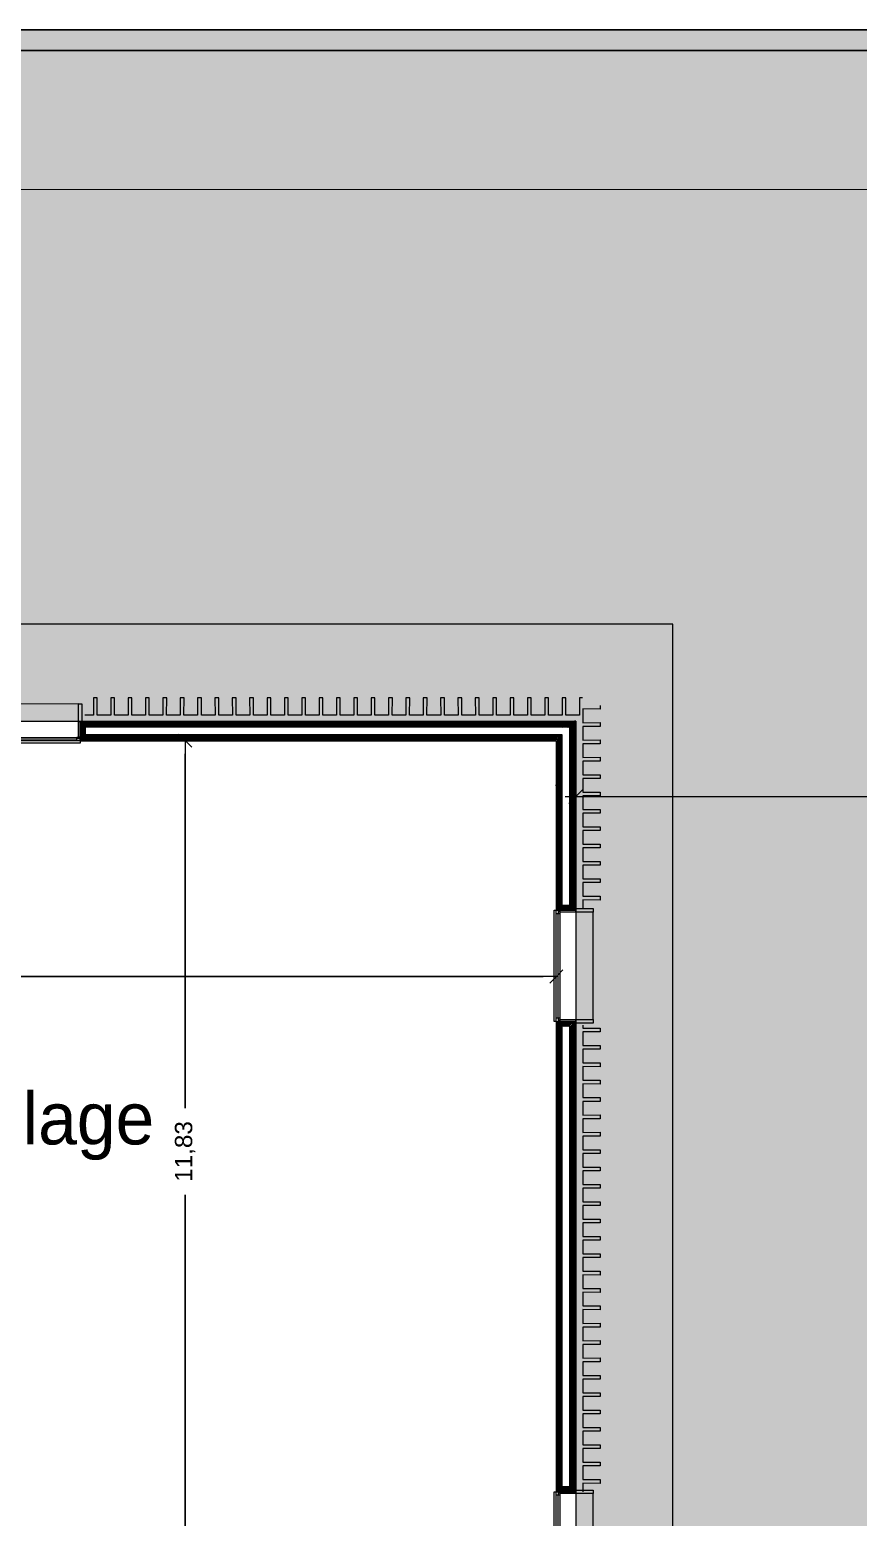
# Model space of a CAD drawing. Header units: millimetres. Extents: x 141848 to 1648660, y -821378 to -151356.
# Drawn here: x 236362 to 248295, y -184858 to -163438 of the extents above; entities that cross this region are included whole.
import ezdxf

# ---------------------------------------------------------------- set-up
doc = ezdxf.new("R2010")
doc.units = ezdxf.units.MM
doc.header["$MEASUREMENT"] = 0
doc.linetypes.add('Traits', pattern=[282.222223, 141.111112, -141.111112])
doc.linetypes.add('Wipeout_Contour', pattern=[1000, 0, -1000])
for name, color, linetype in [('Cotations - 1_100', 7, 'Continuous'), ('Divers - Dessin général', 7, 'Continuous'), ('Fenêtres ARCHICAD', 7, 'Continuous'), ('Hachure', 7, 'Continuous'), ('Nouveau_0', 7, 'Continuous'), ('Sols_ Dalles', 7, 'Continuous'), ('TopoAlt', 7, 'Continuous')]:
    doc.layers.add(name, color=color, linetype=linetype)
doc.styles.add('STYLE_GENERE_1', font='')
doc.styles.add('STYLE_GENERE_2', font='')
doc.styles.get('STYLE_GENERE_1').set_extended_font_data('Agency FB')
doc.styles.get('STYLE_GENERE_2').set_extended_font_data('Arial')
doc.dimstyles.new('STYLE_GENERE__1', dxfattribs={"dimtxt": 250, "dimasz": 190, "dimexe": 1.25, "dimexo": 0.625, "dimgap": 0, "dimtad": 1, "dimlfac": 0.001, "dimtxsty": 'STYLE_GENERE_2', "dimblk": 'ARROWHEAD_6', "dimblk1": 'ARROWHEAD_6', "dimblk2": 'ARROWHEAD_6', "dimcen": 2.5, "dimse1": 1, "dimse2": 1, "dimclrd": 7, "dimclre": 7, "dimclrt": 7, "dimazin": 3, "dimtfac": 1, "dimtmove": 0, "dimatfit": 3})
doc.dimstyles.new('STYLE_GENERE__4', dxfattribs={"dimtxt": 250, "dimasz": 190, "dimexe": 1.25, "dimexo": 0.625, "dimgap": 0, "dimtad": 1, "dimlfac": 0.001, "dimtxsty": 'STYLE_GENERE_2', "dimblk": 'ARROWHEAD_6', "dimblk1": 'ARROWHEAD_6', "dimblk2": 'ARROWHEAD_6', "dimcen": 2.5, "dimse1": 1, "dimse2": 1, "dimclrd": 7, "dimclre": 7, "dimclrt": 7, "dimazin": 3, "dimtfac": 1, "dimtmove": 0, "dimatfit": 3})
pattern_1 = [(45, (0, 175), (-55.68466, 55.68466), [0, -52.5, 0, -78.75]), (110, (175, 175), (74.000794, 26.934086), [0, -38.5, 0, -66.5])]
pattern_2 = [(45, (0, 0), (-7.0710678, 7.0710678), [])]

# ---------------------------------------------------------------- blocks, each defined once
blk = doc.blocks.new('Dalle_15_1', base_point=(153176, -163719))
at = {"linetype": 'Continuous', "lineweight": 0, "true_color": 0x90b349}
blk.add_hatch(color=55, dxfattribs=at).paths.add_polyline_path([(153176, -163719), (153156, -271725), (155117, -271706), (155135, -165720), (251905, -165737), (251887, -265587), (253887, -265588), (253906, -163738)])
at = {"color": 7, "linetype": 'Continuous', "lineweight": 5, "flags": 128}
blk.add_lwpolyline([(153176, -163719), (153156, -271725), (155117, -271706), (155135, -165720), (251905, -165737), (251887, -265587), (253887, -265588), (253906, -163738)], close=True, dxfattribs=at)
blk = doc.blocks.new('Fenêtre 25')
at = {"layer": 'Fenêtres ARCHICAD', "color": 7, "linetype": 'Continuous', "lineweight": 5}
for p, q in [((-800, 0), (-800, 33)), ((-800, 33), (800, 33)), ((800, 33), (800, 0)), ((-800, -30), (800, -30)), ((-800, -280), (-800, -50)), ((-800, -50), (-775, -50)), ((-800, -195), (-800, -265)), ((-800, -195), (-800, -265)), ((-800, -195), (-800, -265)), ((-800, -195), (-800, -265)), ((-775, -50), (-775, -280)), ((775, -280), (775, -50)), ((775, -50), (800, -50)), ((800, -50), (800, -280)), ((800, -195), (800, -265)), ((800, -195), (800, -265)), ((800, -195), (800, -265)), ((800, -195), (800, -265)), ((-825, -530), (-825, -280)), ((-825, -280), (-775, -280)), ((-825, -280), (-800, -280)), ((-825, -280), (-800, -280)), ((-800, -265), (-800, -280)), ((-800, -265), (-800, -280)), ((-775, -280), (-800, -280)), ((-775, -280), (-775, -530)), ((800, -280), (775, -280)), ((775, -280), (825, -280)), ((775, -530), (775, -280)), ((800, -265), (800, -280)), ((800, -265), (800, -280)), ((800, -280), (825, -280)), ((800, -280), (825, -280)), ((825, -280), (825, -530)), ((-775, -530), (-825, -530)), ((-775, -530), (775, -530)), ((825, -530), (775, -530))]:
    blk.add_line(p, q, dxfattribs=at)
at = {"layer": 'Fenêtres ARCHICAD', "color": 7, "linetype": 'Traits', "lineweight": 5}
blk.add_line((-800, 0), (800, 0), dxfattribs=at)
at = {"color": 254, "linetype": 'Wipeout_Contour', "lineweight": 0, "ltscale": 3003.33026}
blk.add_wipeout([(-750, 0), (-750, -50), (750, -50), (750, 0)], dxfattribs=at).dxf.layer = 'Fenêtres ARCHICAD'
at = {"layer": 'Fenêtres ARCHICAD', "color": 7, "linetype": 'Continuous', "lineweight": 5}
for p, q in [((-800, 0), (-750, 0)), ((-800, 0), (-800, -15)), ((-800, 0), (-800, -15)), ((-750, 0), (-750, -50)), ((-750, 0), (750, 0)), ((750, -50), (750, 0)), ((750, 0), (800, 0)), ((800, 0), (800, -15)), ((800, 0), (800, -15)), ((-800, -15), (-800, -50)), ((-800, -15), (-800, -50)), ((-750, -50), (-800, -50)), ((-800, -50), (-800, -85)), ((-800, -50), (-800, -85)), ((-800, -85), (-800, -195)), ((-800, -85), (-800, -195)), ((-800, -85), (-800, -195)), ((-800, -85), (-800, -195)), ((-750, -25), (750, -25)), ((750, -50), (-750, -50)), ((800, -50), (750, -50)), ((800, -15), (800, -50)), ((800, -15), (800, -50)), ((800, -50), (800, -85)), ((800, -50), (800, -85)), ((800, -85), (800, -195)), ((800, -85), (800, -195)), ((800, -85), (800, -195)), ((800, -85), (800, -195))]:
    blk.add_line(p, q, dxfattribs=at)
blk = doc.blocks.new('Mur_2_1', base_point=(244226, -173396))
at = {"color": 254, "linetype": 'Wipeout_Contour', "lineweight": 0, "ltscale": 898545.14095}
blk.add_wipeout([(244211, -173411), (244226, -173396), (244211, -173396)], dxfattribs=at)
at = {"color": 254, "linetype": 'Wipeout_Contour', "lineweight": 0, "ltscale": 1216217.980959077}
blk.add_wipeout([(244211, -177718), (244211, -184493), (244226, -184493), (244226, -177718)], dxfattribs=at)
at = {"linetype": 'Continuous', "lineweight": 5, "true_color": 0x5f5f5f}
h = blk.add_hatch(dxfattribs=at)
h.set_pattern_fill('Enduit_0001', color=251, style=0, pattern_type=2)
h.set_pattern_definition(pattern_1)
h.paths.add_polyline_path([(244211, -173411), (244226, -173396), (244211, -173396)])
h = blk.add_hatch(dxfattribs=at)
h.set_pattern_fill('Enduit_0001', color=251, style=0, pattern_type=2)
h.set_pattern_definition(pattern_1)
h.paths.add_polyline_path([(244211, -177718), (244211, -184493), (244226, -184493), (244226, -177718)])
at = {"color": 254, "linetype": 'Wipeout_Contour', "lineweight": 0, "ltscale": 898476.679009}
blk.add_wipeout([(244141, -173481), (244211, -173411), (244141, -173411)], dxfattribs=at)
at = {"color": 254, "linetype": 'Wipeout_Contour', "lineweight": 0, "ltscale": 1216080.44062921}
blk.add_wipeout([(244141, -177788), (244141, -184423), (244211, -184493), (244211, -177718)], dxfattribs=at)
at = {"linetype": 'Continuous', "lineweight": 5, "true_color": 0x5f5f5f}
h = blk.add_hatch(dxfattribs=at)
h.set_pattern_fill('Briques_terre_cuite__int_97', color=251, style=0, pattern_type=2)
h.set_pattern_definition(pattern_2)
h.paths.add_polyline_path([(244141, -173481), (244211, -173411), (244141, -173411)])
h = blk.add_hatch(dxfattribs=at)
h.set_pattern_fill('Briques_terre_cuite__int_97', color=251, style=0, pattern_type=2)
h.set_pattern_definition(pattern_2)
h.paths.add_polyline_path([(244141, -177788), (244141, -184423), (244211, -184493), (244211, -177718)])
at = {"color": 254, "linetype": 'Wipeout_Contour', "lineweight": 0, "ltscale": 898385.124704}
blk.add_wipeout([(244031, -173591), (244141, -173481), (244031, -173481)], dxfattribs=at)
at = {"color": 254, "linetype": 'Wipeout_Contour', "lineweight": 0, "ltscale": 1215790.318684809}
blk.add_wipeout([(244141, -177788), (244031, -177788), (244031, -184423), (244141, -184423)], dxfattribs=at)
at = {"color": 254, "linetype": 'Wipeout_Contour', "lineweight": 0, "ltscale": 1201241.896363816}
blk.add_wipeout([(244211, -176118), (244226, -176118), (244226, -173411), (244211, -173411)], dxfattribs=at)
at = {"color": 254, "linetype": 'Wipeout_Contour', "lineweight": 0, "ltscale": 898357.892746}
blk.add_wipeout([(243946, -173676), (243961, -173661), (243946, -173661)], dxfattribs=at)
at = {"color": 254, "linetype": 'Wipeout_Contour', "lineweight": 0, "ltscale": 1215366.70850868}
blk.add_wipeout([(243961, -177718), (243946, -177718), (243946, -184493), (243961, -184493)], dxfattribs=at)
at = {"linetype": 'Continuous', "lineweight": 5, "true_color": 0x5f5f5f}
h = blk.add_hatch(dxfattribs=at)
h.set_pattern_fill('Enduit_0001', color=251, style=0, pattern_type=2)
h.set_pattern_definition(pattern_1)
h.paths.add_polyline_path([(244211, -176118), (244226, -176118), (244226, -173411), (244211, -173411)])
h = blk.add_hatch(dxfattribs=at)
h.set_pattern_fill('Enduit_0001', color=251, style=0, pattern_type=2)
h.set_pattern_definition(pattern_1)
h.paths.add_polyline_path([(243946, -173676), (243961, -173661), (243946, -173661)])
h = blk.add_hatch(dxfattribs=at)
h.set_pattern_fill('Enduit_0001', color=251, style=0, pattern_type=2)
h.set_pattern_definition(pattern_1)
h.paths.add_polyline_path([(243961, -177718), (243946, -177718), (243946, -184493), (243961, -184493)])
at = {"color": 254, "linetype": 'Wipeout_Contour', "lineweight": 0, "ltscale": 898565.765969}
blk.add_wipeout([(244211, -173411), (244226, -173411), (244226, -173396)], dxfattribs=at)
at = {"color": 254, "linetype": 'Wipeout_Contour', "lineweight": 0, "ltscale": 898349.486126}
blk.add_wipeout([(243961, -173661), (244031, -173591), (243961, -173591)], dxfattribs=at)
at = {"color": 254, "linetype": 'Wipeout_Contour', "lineweight": 0, "ltscale": 1215503.21413695}
blk.add_wipeout([(243961, -184493), (244031, -184493), (244031, -177718), (243961, -177718)], dxfattribs=at)
at = {"linetype": 'Continuous', "lineweight": 5, "true_color": 0x5f5f5f}
h = blk.add_hatch(dxfattribs=at)
h.set_pattern_fill('Enduit_0001', color=251, style=0, pattern_type=2)
h.set_pattern_definition(pattern_1)
h.paths.add_polyline_path([(244211, -173411), (244226, -173411), (244226, -173396)])
h = blk.add_hatch(dxfattribs=at)
h.set_pattern_fill('Briques_terre_cuite__int_97', color=251, style=0, pattern_type=2)
h.set_pattern_definition(pattern_2)
h.paths.add_polyline_path([(243961, -173661), (244031, -173591), (243961, -173591)])
h = blk.add_hatch(dxfattribs=at)
h.set_pattern_fill('Briques_terre_cuite__int_97', color=251, style=0, pattern_type=2)
h.set_pattern_definition(pattern_2)
h.paths.add_polyline_path([(243961, -184493), (244031, -184493), (244031, -177718), (243961, -177718)])
at = {"color": 254, "linetype": 'Wipeout_Contour', "lineweight": 0, "ltscale": 1201143.774950778}
blk.add_wipeout([(244211, -173481), (244141, -173481), (244141, -176048), (244211, -176118)], dxfattribs=at)
at = {"color": 254, "linetype": 'Wipeout_Contour', "lineweight": 0, "ltscale": 1207857.966664628}
blk.add_wipeout([(244141, -177788), (244211, -177718), (244031, -177718), (244031, -177788)], dxfattribs=at)
at = {"color": 254, "linetype": 'Wipeout_Contour', "lineweight": 0, "ltscale": 1223837.713579798}
blk.add_wipeout([(244141, -184423), (244031, -184423), (244031, -184493), (244211, -184493)], dxfattribs=at)
at = {"linetype": 'Continuous', "lineweight": 5, "true_color": 0x5f5f5f}
h = blk.add_hatch(dxfattribs=at)
h.set_pattern_fill('Briques_terre_cuite__int_97', color=251, style=0, pattern_type=2)
h.set_pattern_definition(pattern_2)
h.paths.add_polyline_path([(244211, -173481), (244141, -173481), (244141, -176048), (244211, -176118)])
h = blk.add_hatch(dxfattribs=at)
h.set_pattern_fill('Briques_terre_cuite__int_97', color=251, style=0, pattern_type=2)
h.set_pattern_definition(pattern_2)
h.paths.add_polyline_path([(244141, -177788), (244211, -177718), (244031, -177718), (244031, -177788)])
h = blk.add_hatch(dxfattribs=at)
h.set_pattern_fill('Briques_terre_cuite__int_97', color=251, style=0, pattern_type=2)
h.set_pattern_definition(pattern_2)
h.paths.add_polyline_path([(244141, -184423), (244031, -184423), (244031, -184493), (244211, -184493)])
at = {"color": 7, "linetype": 'Continuous', "lineweight": 5}
for p, q in [((243946, -177718), (243961, -177718)), ((243961, -177718), (243961, -184493)), ((243961, -177718), (243996, -177718)), ((243996, -177718), (244031, -177718)), ((244031, -177718), (244141, -177718)), ((244031, -177718), (244141, -177718)), ((244031, -184423), (244031, -177788)), ((244141, -177788), (244031, -177788)), ((244141, -177718), (244211, -177718)), ((244141, -177718), (244211, -177718)), ((244141, -184423), (244141, -177788)), ((244211, -184493), (244211, -177718)), ((244211, -177718), (244226, -177718)), ((244226, -177743), (244226, -177718)), ((244141, -184423), (244031, -184423)), ((243946, -184493), (243961, -184493)), ((243961, -184493), (243996, -184493)), ((243996, -184493), (244031, -184493)), ((244031, -184493), (244141, -184493)), ((244031, -184493), (244141, -184493)), ((244141, -184493), (244211, -184493)), ((244141, -184493), (244211, -184493)), ((244211, -184493), (244226, -184493)), ((244226, -184493), (244226, -184468))]:
    blk.add_line(p, q, dxfattribs=at)
at = {"color": 7, "linetype": 'Continuous', "lineweight": 5, "flags": 128}
for points in [[(243946, -177718), (243946, -184493)], [(244226, -184493), (244226, -177718)]]:
    blk.add_lwpolyline(points, dxfattribs=at)
at = {"layer": 'Fenêtres ARCHICAD', "color": 7, "linetype": 'Continuous', "lineweight": 5, "zscale": 1000, "rotation": 89.99999999999997}
blk.add_blockref('Fenêtre 25', (243946, -185293), dxfattribs=at)
at = {"color": 254, "linetype": 'Wipeout_Contour', "lineweight": 0, "ltscale": 898574.002346}
blk.add_wipeout([(244141, -173481), (244211, -173481), (244211, -173411)], dxfattribs=at)
at = {"color": 254, "linetype": 'Wipeout_Contour', "lineweight": 0, "ltscale": 1200937.625427767}
blk.add_wipeout([(244141, -173591), (244031, -173591), (244031, -176048), (244141, -176048)], dxfattribs=at)
at = {"linetype": 'Continuous', "lineweight": 5, "true_color": 0x5f5f5f}
h = blk.add_hatch(dxfattribs=at)
h.set_pattern_fill('Briques_terre_cuite__int_97', color=251, style=0, pattern_type=2)
h.set_pattern_definition(pattern_2)
h.paths.add_polyline_path([(244141, -173481), (244211, -173481), (244211, -173411)])
at = {"color": 254, "linetype": 'Wipeout_Contour', "lineweight": 0, "ltscale": 898538.250823}
blk.add_wipeout([(244031, -173591), (244141, -173591), (244141, -173481)], dxfattribs=at)
at = {"color": 7, "linetype": 'Continuous', "lineweight": 5}
for p, q in [((244141, -173481), (244031, -173481)), ((244211, -173411), (244141, -173411)), ((244141, -173591), (244141, -173481)), ((244211, -173481), (244211, -173411))]:
    blk.add_line(p, q, dxfattribs=at)
at = {"color": 7, "linetype": 'Continuous', "lineweight": 5, "flags": 128}
blk.add_lwpolyline([(244226, -173396), (244211, -173396)], dxfattribs=at)
at = {"color": 254, "linetype": 'Wipeout_Contour', "lineweight": 0, "ltscale": 1200687.31575367}
blk.add_wipeout([(243946, -173676), (243946, -176118), (243961, -176118), (243961, -173676)], dxfattribs=at)
at = {"linetype": 'Continuous', "lineweight": 5, "true_color": 0x5f5f5f}
h = blk.add_hatch(dxfattribs=at)
h.set_pattern_fill('Enduit_0001', color=251, style=0, pattern_type=2)
h.set_pattern_definition(pattern_1)
h.paths.add_polyline_path([(243946, -173676), (243946, -176118), (243961, -176118), (243961, -173676)])
at = {"color": 254, "linetype": 'Wipeout_Contour', "lineweight": 0, "ltscale": 898378.575228}
blk.add_wipeout([(243946, -173676), (243961, -173676), (243961, -173661)], dxfattribs=at)
at = {"linetype": 'Continuous', "lineweight": 5, "true_color": 0x5f5f5f}
h = blk.add_hatch(dxfattribs=at)
h.set_pattern_fill('Enduit_0001', color=251, style=0, pattern_type=2)
h.set_pattern_definition(pattern_1)
h.paths.add_polyline_path([(243946, -173676), (243961, -173676), (243961, -173661)])
at = {"color": 254, "linetype": 'Wipeout_Contour', "lineweight": 0, "ltscale": 1200808.079218272}
blk.add_wipeout([(243961, -173661), (243961, -176118), (244031, -176118), (244031, -173661)], dxfattribs=at)
at = {"linetype": 'Continuous', "lineweight": 5, "true_color": 0x5f5f5f}
h = blk.add_hatch(dxfattribs=at)
h.set_pattern_fill('Briques_terre_cuite__int_97', color=251, style=0, pattern_type=2)
h.set_pattern_definition(pattern_2)
h.paths.add_polyline_path([(243961, -173661), (243961, -176118), (244031, -176118), (244031, -173661)])
at = {"color": 254, "linetype": 'Wipeout_Contour', "lineweight": 0, "ltscale": 898446.859335}
blk.add_wipeout([(243961, -173661), (244031, -173661), (244031, -173591)], dxfattribs=at)
at = {"color": 254, "linetype": 'Wipeout_Contour', "lineweight": 0, "ltscale": 1203937.86174796}
blk.add_wipeout([(244141, -176048), (244031, -176048), (244031, -176118), (244211, -176118)], dxfattribs=at)
at = {"linetype": 'Continuous', "lineweight": 5, "true_color": 0x5f5f5f}
h = blk.add_hatch(dxfattribs=at)
h.set_pattern_fill('Briques_terre_cuite__int_97', color=251, style=0, pattern_type=2)
h.set_pattern_definition(pattern_2)
h.paths.add_polyline_path([(243961, -173661), (244031, -173661), (244031, -173591)])
h = blk.add_hatch(dxfattribs=at)
h.set_pattern_fill('Briques_terre_cuite__int_97', color=251, style=0, pattern_type=2)
h.set_pattern_definition(pattern_2)
h.paths.add_polyline_path([(244141, -176048), (244031, -176048), (244031, -176118), (244211, -176118)])
at = {"color": 7, "linetype": 'Continuous', "lineweight": 5}
for p, q in [((244211, -176118), (244211, -173481)), ((243961, -173661), (243946, -173661)), ((244031, -173591), (243961, -173591)), ((243961, -173661), (243961, -176118)), ((244031, -173661), (244031, -173591)), ((244031, -176048), (244031, -173661)), ((244141, -176048), (244141, -173591)), ((244141, -176048), (244031, -176048)), ((243946, -176118), (243961, -176118)), ((243961, -176118), (243996, -176118)), ((243996, -176118), (244031, -176118)), ((244031, -176118), (244141, -176118)), ((244031, -176118), (244141, -176118)), ((244141, -176118), (244211, -176118)), ((244141, -176118), (244211, -176118)), ((244211, -176118), (244226, -176118)), ((244226, -176118), (244226, -176093))]:
    blk.add_line(p, q, dxfattribs=at)
at = {"color": 7, "linetype": 'Continuous', "lineweight": 5, "flags": 128}
for points in [[(244226, -176118), (244226, -173396)], [(243946, -173676), (243946, -176118)]]:
    blk.add_lwpolyline(points, dxfattribs=at)
at = {"layer": 'Fenêtres ARCHICAD', "color": 7, "linetype": 'Continuous', "lineweight": 5, "zscale": 1000, "rotation": 89.99999999999997}
blk.add_blockref('Fenêtre 25', (243946, -176918), dxfattribs=at)
blk = doc.blocks.new('Mur_15_1', base_point=(219226, -173400))
at = {"color": 254, "linetype": 'Wipeout_Contour', "lineweight": 0, "ltscale": 1486011.648544633}
blk.add_wipeout([(244211, -173396), (237089, -173397), (237089, -173412), (244211, -173411), (244211, -173411)], dxfattribs=at)
at = {"linetype": 'Continuous', "lineweight": 5, "true_color": 0x5f5f5f}
h = blk.add_hatch(dxfattribs=at)
h.set_pattern_fill('Enduit_0001', color=251, style=0, pattern_type=2)
h.set_pattern_definition(pattern_1)
h.paths.add_polyline_path([(244211, -173396), (237089, -173397), (237089, -173412), (244211, -173411), (244211, -173411)])
at = {"color": 254, "linetype": 'Wipeout_Contour', "lineweight": 0, "ltscale": 1486036.9236685}
blk.add_wipeout([(237089, -173412), (237159, -173482), (244141, -173481), (244141, -173481), (244141, -173411)], dxfattribs=at)
at = {"linetype": 'Continuous', "lineweight": 5, "true_color": 0x5f5f5f}
h = blk.add_hatch(dxfattribs=at)
h.set_pattern_fill('Briques_terre_cuite__int_97', color=251, style=0, pattern_type=2)
h.set_pattern_definition(pattern_2)
h.paths.add_polyline_path([(237089, -173412), (237159, -173482), (244141, -173481), (244141, -173481), (244141, -173411)])
at = {"color": 7, "linetype": 'Continuous', "lineweight": 5}
blk.add_line((244211, -173411), (244141, -173411), dxfattribs=at)
at = {"color": 254, "linetype": 'Wipeout_Contour', "lineweight": 0, "ltscale": 1486098.806743747}
blk.add_wipeout([(244031, -173481), (237159, -173482), (237159, -173592), (244031, -173591), (244031, -173591)], dxfattribs=at)
at = {"color": 7, "linetype": 'Continuous', "lineweight": 5}
blk.add_line((244141, -173481), (244031, -173481), dxfattribs=at)
at = {"color": 254, "linetype": 'Wipeout_Contour', "lineweight": 0, "ltscale": 1186683.390467976}
blk.add_wipeout([(237089, -173662), (237089, -173677), (243946, -173676), (243946, -173661)], dxfattribs=at)
at = {"linetype": 'Continuous', "lineweight": 5, "true_color": 0x5f5f5f}
h = blk.add_hatch(dxfattribs=at)
h.set_pattern_fill('Enduit_0001', color=251, style=0, pattern_type=2)
h.set_pattern_definition(pattern_1)
h.paths.add_polyline_path([(237089, -173662), (237089, -173677), (243946, -173676), (243946, -173661)])
at = {"color": 254, "linetype": 'Wipeout_Contour', "lineweight": 0, "ltscale": 1186608.307459882}
blk.add_wipeout([(243961, -173591), (237089, -173592), (237089, -173662), (243961, -173661)], dxfattribs=at)
at = {"linetype": 'Continuous', "lineweight": 5, "true_color": 0x5f5f5f}
h = blk.add_hatch(dxfattribs=at)
h.set_pattern_fill('Briques_terre_cuite__int_97', color=251, style=0, pattern_type=2)
h.set_pattern_definition(pattern_2)
h.paths.add_polyline_path([(243961, -173591), (237089, -173592), (237089, -173662), (243961, -173661)])
at = {"color": 7, "linetype": 'Continuous', "lineweight": 5}
for p, q in [((243961, -173661), (243946, -173661)), ((244031, -173591), (243961, -173591))]:
    blk.add_line(p, q, dxfattribs=at)
at = {"color": 254, "linetype": 'Wipeout_Contour', "lineweight": 0, "ltscale": 1175325.555259003}
blk.add_wipeout([(237159, -173482), (237089, -173412), (237089, -173592), (237159, -173592)], dxfattribs=at)
at = {"linetype": 'Continuous', "lineweight": 5, "true_color": 0x5f5f5f}
h = blk.add_hatch(dxfattribs=at)
h.set_pattern_fill('Briques_terre_cuite__int_97', color=251, style=0, pattern_type=2)
h.set_pattern_definition(pattern_2)
h.paths.add_polyline_path([(237159, -173482), (237089, -173412), (237089, -173592), (237159, -173592)])
at = {"color": 7, "linetype": 'Continuous', "lineweight": 5}
for p, q in [((237114, -173397), (237089, -173397)), ((237089, -173412), (237089, -173397)), ((244141, -173411), (237089, -173412)), ((237089, -173482), (237089, -173412)), ((237089, -173482), (237089, -173412)), ((237089, -173592), (237089, -173482)), ((237089, -173592), (237089, -173482)), ((244031, -173481), (237159, -173482)), ((237159, -173482), (237159, -173592)), ((237089, -173627), (237089, -173592)), ((237089, -173662), (237089, -173627)), ((237089, -173662), (243946, -173661)), ((237089, -173677), (237089, -173662)), ((243961, -173591), (237159, -173592))]:
    blk.add_line(p, q, dxfattribs=at)
at = {"color": 7, "linetype": 'Continuous', "lineweight": 5, "flags": 128}
for points in [[(244211, -173396), (237089, -173397)], [(237089, -173677), (243946, -173676)]]:
    blk.add_lwpolyline(points, dxfattribs=at)
at = {"layer": 'Fenêtres ARCHICAD', "color": 7, "linetype": 'Continuous', "lineweight": 5, "zscale": 1000, "rotation": 180.0105654490005}
blk.add_blockref('Fenêtre 25', (236289, -173677), dxfattribs=at)
blk = doc.blocks.new('Mur_53_1', base_point=(152836, -163438))
at = {"layer": 'TopoAlt', "color": 211, "linetype": 'Continuous', "lineweight": 5, "true_color": 0xfe55ff, "flags": 128}
for points in [[(254206, -163438), (153136, -163438)], [(153136, -163738), (253906, -163738)]]:
    blk.add_lwpolyline(points, dxfattribs=at)
blk = doc.blocks.new('Tôle profilée 25_5')
at = {"color": 7, "linetype": 'Continuous', "lineweight": 5}
for p, q in [((-250, 7165.6), (-250, 7150)), ((-250, 7150), (-250, 7122.5)), ((-250, 7122.5), (0, 7123.5)), ((0, 7123.5), (0, 6926.5)), ((-250, 6927.5), (-250, 6900)), ((0, 6926.5), (-250, 6927.5)), ((-250, 6900), (-250, 6872.5)), ((-250, 6872.5), (0, 6873.5)), ((0, 6873.5), (0, 6676.5)), ((-250, 6677.5), (-250, 6650)), ((0, 6676.5), (-250, 6677.5)), ((-250, 6650), (-250, 6622.5)), ((-250, 6622.5), (0, 6623.5)), ((-250, 6427.5), (-250, 6400)), ((0, 6426.5), (-250, 6427.5)), ((0, 6623.5), (0, 6426.5)), ((-250, 6400), (-250, 6372.5)), ((-250, 6372.5), (0, 6373.5)), ((0, 6373.5), (0, 6176.5)), ((-250, 6177.5), (-250, 6150)), ((0, 6176.5), (-250, 6177.5)), ((-250, 6150), (-250, 6122.5)), ((-250, 6122.5), (0, 6123.5)), ((0, 6123.5), (0, 5926.5)), ((-250, 5927.5), (-250, 5900)), ((0, 5926.5), (-250, 5927.5)), ((-250, 5900), (-250, 5872.5)), ((-250, 5872.5), (0, 5873.5)), ((0, 5873.5), (0, 5676.5)), ((-250, 5677.5), (-250, 5650)), ((0, 5676.5), (-250, 5677.5)), ((-250, 5650), (-250, 5622.5)), ((-250, 5622.5), (0, 5623.5)), ((0, 5623.5), (0, 5426.5)), ((-250, 5427.5), (-250, 5400)), ((0, 5426.5), (-250, 5427.5)), ((-250, 5400), (-250, 5372.5)), ((-250, 5372.5), (0, 5373.5)), ((0, 5373.5), (0, 5176.5)), ((-250, 5177.5), (-250, 5150)), ((0, 5176.5), (-250, 5177.5)), ((-250, 5150), (-250, 5122.5)), ((-250, 5122.5), (0, 5123.5)), ((-250, 4927.5), (-250, 4900)), ((0, 4926.5), (-250, 4927.5)), ((0, 5123.5), (0, 4926.5)), ((-250, 4900), (-250, 4872.5)), ((-250, 4872.5), (0, 4873.5)), ((0, 4873.5), (0, 4676.5)), ((-250, 4677.5), (-250, 4650)), ((0, 4676.5), (-250, 4677.5)), ((-250, 4650), (-250, 4622.5)), ((-250, 4622.5), (0, 4623.5)), ((0, 4623.5), (0, 4426.5)), ((-250, 4427.5), (-250, 4400)), ((0, 4426.5), (-250, 4427.5)), ((-250, 4400), (-250, 4372.5)), ((-250, 4372.5), (0, 4373.5)), ((0, 4373.5), (0, 4176.5)), ((-250, 4177.5), (-250, 4150)), ((0, 4176.5), (-250, 4177.5)), ((-250, 4150), (-250, 4122.5)), ((-250, 4122.5), (0, 4123.5)), ((0, 4123.5), (0, 3926.5)), ((-250, 3927.5), (-250, 3900)), ((0, 3926.5), (-250, 3927.5)), ((-250, 3900), (-250, 3872.5)), ((-250, 3872.5), (0, 3873.5)), ((0, 3873.5), (0, 3676.5)), ((-250, 3677.5), (-250, 3650)), ((0, 3676.5), (-250, 3677.5)), ((-250, 3650), (-250, 3622.5)), ((-250, 3622.5), (0, 3623.5)), ((-250, 3427.5), (-250, 3400)), ((0, 3426.5), (-250, 3427.5)), ((0, 3623.5), (0, 3426.5)), ((-250, 3400), (-250, 3372.5)), ((-250, 3372.5), (0, 3373.5)), ((0, 3373.5), (0, 3176.5)), ((-250, 3177.5), (-250, 3150)), ((0, 3176.5), (-250, 3177.5)), ((-250, 3150), (-250, 3122.5)), ((-250, 3122.5), (0, 3123.5)), ((0, 3123.5), (0, 2926.5)), ((-250, 2927.5), (-250, 2900)), ((0, 2926.5), (-250, 2927.5)), ((-250, 2900), (-250, 2872.5)), ((-250, 2872.5), (0, 2873.5)), ((0, 2873.5), (0, 2676.5)), ((-250, 2677.5), (-250, 2650)), ((0, 2676.5), (-250, 2677.5)), ((-250, 2650), (-250, 2622.5)), ((-250, 2622.5), (0, 2623.5)), ((0, 2623.5), (0, 2426.5)), ((-250, 2427.5), (-250, 2400)), ((0, 2426.5), (-250, 2427.5)), ((-250, 2400), (-250, 2372.5)), ((-250, 2372.5), (0, 2373.5)), ((0, 2373.5), (0, 2176.5)), ((-250, 2177.5), (-250, 2150)), ((0, 2176.5), (-250, 2177.5)), ((-250, 2150), (-250, 2122.5)), ((-250, 2122.5), (0, 2123.5)), ((0, 2123.5), (0, 1926.5)), ((-250, 1927.5), (-250, 1900)), ((0, 1926.5), (-250, 1927.5)), ((-250, 1900), (-250, 1872.5)), ((-250, 1872.5), (0, 1873.5)), ((0, 1873.5), (0, 1676.5)), ((-250, 1677.5), (-250, 1650)), ((0, 1676.5), (-250, 1677.5)), ((-250, 1650), (-250, 1622.5)), ((-250, 1622.5), (0, 1623.5)), ((0, 1623.5), (0, 1426.5)), ((-250, 1427.5), (-250, 1400)), ((0, 1426.5), (-250, 1427.5)), ((-250, 1400), (-250, 1372.5)), ((-250, 1372.5), (0, 1373.5)), ((0, 1373.5), (0, 1176.5)), ((-250, 1177.5), (-250, 1150)), ((0, 1176.5), (-250, 1177.5)), ((-250, 1150), (-250, 1122.5)), ((-250, 1122.5), (0, 1123.5)), ((0, 1123.5), (0, 926.5)), ((-250, 927.5), (-250, 900)), ((0, 926.5), (-250, 927.5)), ((-250, 900), (-250, 872.5)), ((-250, 872.5), (0, 873.5)), ((0, 873.5), (0, 676.5)), ((-250, 677.5), (-250, 650)), ((0, 676.5), (-250, 677.5)), ((-250, 650), (-250, 622.5)), ((-250, 622.5), (0, 623.5)), ((0, 623.5), (0, 426.5)), ((-250, 427.5), (-250, 400)), ((0, 426.5), (-250, 427.5)), ((-250, 400), (-250, 372.5)), ((-250, 372.5), (0, 373.5)), ((0, 373.5), (0, 176.5)), ((-250, 177.5), (-250, 150)), ((0, 176.5), (-250, 177.5)), ((-250, 150), (-250, 122.5)), ((-250, 122.5), (0, 123.5)), ((0, 123.5), (0, 0))]:
    blk.add_line(p, q, dxfattribs=at)
blk = doc.blocks.new('Tôle profilée 25_2')
at = {"color": 7, "linetype": 'Continuous', "lineweight": 5}
for p, q in [((-250, 6677.5), (-250, 6650)), ((0, 6676.5), (-250, 6677.5)), ((-250, 6650), (-250, 6622.5)), ((0, 6722.2), (0, 6676.5)), ((-250, 6622.5), (0, 6623.5)), ((-250, 6427.5), (-250, 6400)), ((0, 6426.5), (-250, 6427.5)), ((0, 6623.5), (0, 6426.5)), ((-250, 6400), (-250, 6372.5)), ((-250, 6372.5), (0, 6373.5)), ((0, 6373.5), (0, 6176.5)), ((-250, 6177.5), (-250, 6150)), ((0, 6176.5), (-250, 6177.5)), ((-250, 6150), (-250, 6122.5)), ((-250, 6122.5), (0, 6123.5)), ((0, 6123.5), (0, 5926.5)), ((-250, 5927.5), (-250, 5900)), ((0, 5926.5), (-250, 5927.5)), ((-250, 5900), (-250, 5872.5)), ((-250, 5872.5), (0, 5873.5)), ((0, 5873.5), (0, 5676.5)), ((-250, 5677.5), (-250, 5650)), ((0, 5676.5), (-250, 5677.5)), ((-250, 5650), (-250, 5622.5)), ((-250, 5622.5), (0, 5623.5)), ((0, 5623.5), (0, 5426.5)), ((-250, 5427.5), (-250, 5400)), ((0, 5426.5), (-250, 5427.5)), ((-250, 5400), (-250, 5372.5)), ((-250, 5372.5), (0, 5373.5)), ((0, 5373.5), (0, 5176.5)), ((-250, 5177.5), (-250, 5150)), ((0, 5176.5), (-250, 5177.5)), ((-250, 5150), (-250, 5122.5)), ((-250, 5122.5), (0, 5123.5)), ((-250, 4927.5), (-250, 4900)), ((0, 4926.5), (-250, 4927.5)), ((0, 5123.5), (0, 4926.5)), ((-250, 4900), (-250, 4872.5)), ((-250, 4872.5), (0, 4873.5)), ((0, 4873.5), (0, 4676.5)), ((-250, 4677.5), (-250, 4650)), ((0, 4676.5), (-250, 4677.5)), ((-250, 4650), (-250, 4622.5)), ((-250, 4622.5), (0, 4623.5)), ((0, 4623.5), (0, 4426.5)), ((-250, 4427.5), (-250, 4400)), ((0, 4426.5), (-250, 4427.5)), ((-250, 4400), (-250, 4372.5)), ((-250, 4372.5), (0, 4373.5)), ((0, 4373.5), (0, 4176.5)), ((-250, 4177.5), (-250, 4150)), ((0, 4176.5), (-250, 4177.5)), ((-250, 4150), (-250, 4122.5)), ((-250, 4122.5), (0, 4123.5)), ((0, 4123.5), (0, 3926.5)), ((-250, 3927.5), (-250, 3900)), ((0, 3926.5), (-250, 3927.5)), ((-250, 3900), (-250, 3872.5)), ((-250, 3872.5), (0, 3873.5)), ((0, 3873.5), (0, 3676.5)), ((-250, 3677.5), (-250, 3650)), ((0, 3676.5), (-250, 3677.5)), ((-250, 3650), (-250, 3622.5)), ((-250, 3622.5), (0, 3623.5)), ((-250, 3427.5), (-250, 3400)), ((0, 3426.5), (-250, 3427.5)), ((0, 3623.5), (0, 3426.5)), ((-250, 3400), (-250, 3372.5)), ((-250, 3372.5), (0, 3373.5)), ((0, 3373.5), (0, 3176.5)), ((-250, 3177.5), (-250, 3150)), ((0, 3176.5), (-250, 3177.5)), ((-250, 3150), (-250, 3122.5)), ((-250, 3122.5), (0, 3123.5)), ((0, 3123.5), (0, 2926.5)), ((-250, 2927.5), (-250, 2900)), ((0, 2926.5), (-250, 2927.5)), ((-250, 2900), (-250, 2872.5)), ((-250, 2872.5), (0, 2873.5)), ((0, 2873.5), (0, 2676.5)), ((-250, 2677.5), (-250, 2650)), ((0, 2676.5), (-250, 2677.5)), ((-250, 2650), (-250, 2622.5)), ((-250, 2622.5), (0, 2623.5)), ((0, 2623.5), (0, 2426.5)), ((-250, 2427.5), (-250, 2400)), ((0, 2426.5), (-250, 2427.5)), ((-250, 2400), (-250, 2372.5)), ((-250, 2372.5), (0, 2373.5)), ((0, 2373.5), (0, 2176.5)), ((-250, 2177.5), (-250, 2150)), ((0, 2176.5), (-250, 2177.5)), ((-250, 2150), (-250, 2122.5)), ((-250, 2122.5), (0, 2123.5)), ((0, 2123.5), (0, 1926.5)), ((-250, 1927.5), (-250, 1900)), ((0, 1926.5), (-250, 1927.5)), ((-250, 1900), (-250, 1872.5)), ((-250, 1872.5), (0, 1873.5)), ((0, 1873.5), (0, 1676.5)), ((-250, 1677.5), (-250, 1650)), ((0, 1676.5), (-250, 1677.5)), ((-250, 1650), (-250, 1622.5)), ((-250, 1622.5), (0, 1623.5)), ((0, 1623.5), (0, 1426.5)), ((-250, 1427.5), (-250, 1400)), ((0, 1426.5), (-250, 1427.5)), ((-250, 1400), (-250, 1372.5)), ((-250, 1372.5), (0, 1373.5)), ((0, 1373.5), (0, 1176.5)), ((-250, 1177.5), (-250, 1150)), ((0, 1176.5), (-250, 1177.5)), ((-250, 1150), (-250, 1122.5)), ((-250, 1122.5), (0, 1123.5)), ((0, 1123.5), (0, 926.5)), ((-250, 927.5), (-250, 900)), ((0, 926.5), (-250, 927.5)), ((-250, 900), (-250, 872.5)), ((-250, 872.5), (0, 873.5)), ((0, 873.5), (0, 676.5)), ((-250, 677.5), (-250, 650)), ((0, 676.5), (-250, 677.5)), ((-250, 650), (-250, 622.5)), ((-250, 622.5), (0, 623.5)), ((0, 623.5), (0, 426.5)), ((-250, 427.5), (-250, 400)), ((0, 426.5), (-250, 427.5)), ((-250, 400), (-250, 372.5)), ((-250, 372.5), (0, 373.5)), ((0, 373.5), (0, 176.5)), ((-250, 177.5), (-250, 150)), ((0, 176.5), (-250, 177.5)), ((-250, 150), (-250, 122.5)), ((-250, 122.5), (0, 123.5)), ((0, 123.5), (0, 0))]:
    blk.add_line(p, q, dxfattribs=at)
blk = doc.blocks.new('Tôle profilée 25_9')
at = {"color": 7, "linetype": 'Continuous', "lineweight": 5}
for p, q in [((-250, 2921.5), (-250, 2900)), ((-250, 2900), (-250, 2872.5)), ((-250, 2872.5), (0, 2873.5)), ((0, 2873.5), (0, 2676.5)), ((-250, 2677.5), (-250, 2650)), ((0, 2676.5), (-250, 2677.5)), ((-250, 2650), (-250, 2622.5)), ((-250, 2622.5), (0, 2623.5)), ((0, 2623.5), (0, 2426.5)), ((-250, 2427.5), (-250, 2400)), ((0, 2426.5), (-250, 2427.5)), ((-250, 2400), (-250, 2372.5)), ((-250, 2372.5), (0, 2373.5)), ((0, 2373.5), (0, 2176.5)), ((-250, 2177.5), (-250, 2150)), ((0, 2176.5), (-250, 2177.5)), ((-250, 2150), (-250, 2122.5)), ((-250, 2122.5), (0, 2123.5)), ((0, 2123.5), (0, 1926.5)), ((-250, 1927.5), (-250, 1900)), ((0, 1926.5), (-250, 1927.5)), ((-250, 1900), (-250, 1872.5)), ((-250, 1872.5), (0, 1873.5)), ((0, 1873.5), (0, 1676.5)), ((-250, 1677.5), (-250, 1650)), ((0, 1676.5), (-250, 1677.5)), ((-250, 1650), (-250, 1622.5)), ((-250, 1622.5), (0, 1623.5)), ((0, 1623.5), (0, 1426.5)), ((-250, 1427.5), (-250, 1400)), ((0, 1426.5), (-250, 1427.5)), ((-250, 1400), (-250, 1372.5)), ((-250, 1372.5), (0, 1373.5)), ((0, 1373.5), (0, 1176.5)), ((-250, 1177.5), (-250, 1150)), ((0, 1176.5), (-250, 1177.5)), ((-250, 1150), (-250, 1122.5)), ((-250, 1122.5), (0, 1123.5)), ((0, 1123.5), (0, 926.5)), ((-250, 927.5), (-250, 900)), ((0, 926.5), (-250, 927.5)), ((-250, 900), (-250, 872.5)), ((-250, 872.5), (0, 873.5)), ((0, 873.5), (0, 676.5)), ((-250, 677.5), (-250, 650)), ((0, 676.5), (-250, 677.5)), ((-250, 650), (-250, 622.5)), ((-250, 622.5), (0, 623.5)), ((0, 623.5), (0, 426.5)), ((-250, 427.5), (-250, 400)), ((0, 426.5), (-250, 427.5)), ((-250, 400), (-250, 372.5)), ((-250, 372.5), (0, 373.5)), ((0, 373.5), (0, 176.5)), ((-250, 177.5), (-250, 150)), ((0, 176.5), (-250, 177.5)), ((-250, 150), (-250, 122.5)), ((-250, 122.5), (0, 123.5)), ((0, 123.5), (0, 0))]:
    blk.add_line(p, q, dxfattribs=at)
blk = doc.blocks.new('*D537')
at = {"layer": 'Cotations - 1_100', "color": 7, "linetype": 'Continuous', "lineweight": 5}
for p, q in [((244226, -174667), (244226, -174292)), ((254231, -174667), (254231, -174292)), ((244076, -174480), (244226, -174480)), ((244326, -174380), (244126, -174580)), ((244226, -174480), (254231, -174480)), ((254131, -174580), (254331, -174380)), ((254231, -174480), (254381, -174480))]:
    blk.add_line(p, q, dxfattribs=at)
at = {"layer": 'Cotations - 1_100', "color": 7, "lineweight": 5, "insert": (248801, -174430), "char_height": 250, "attachment_point": 7, "style": 'STYLE_GENERE_2'}
blk.add_mtext('\\A1;{\\pql;\\fArial|b0|i0|c0|p38;10,00}', dxfattribs=at)
blk = doc.blocks.new('ARROWHEAD_6')
at = {"color": 0, "linetype": 'Continuous', "lineweight": 0}
for p, q in [((0, 0), (-1, 0)), ((-0.5, -0.5), (0.5, 0.5))]:
    blk.add_line(p, q, dxfattribs=at)
blk = doc.blocks.new('*D1152')
at = {"color": 7}
for p, q in [((219696, -177072), (231101, -177072)), ((232351, -177072), (243756, -177072))]:
    blk.add_line(p, q, dxfattribs=at)
at = {"layer": 'Defpoints'}
for p in [(219506, -177072), (219506, -207204), (243946, -207202)]:
    blk.add_point(p, dxfattribs=at)
at = {"layer": 'Cotations - 1_100', "color": 7, "xscale": 190, "yscale": 190, "rotation": 180}
blk.add_blockref('ARROWHEAD_6', (219506, -177072), dxfattribs=at)
at = {"layer": 'Cotations - 1_100', "color": 7, "xscale": 190, "yscale": 190}
blk.add_blockref('ARROWHEAD_6', (243946, -177072), dxfattribs=at)
at = {"layer": 'Cotations - 1_100', "color": 7, "insert": (231726, -176947), "char_height": 250, "attachment_point": 5, "style": 'STYLE_GENERE_2'}
blk.add_mtext('\\A1;{\\pql;\\fArial|b0|i0|c0|p38;24,44}', dxfattribs=at)
blk = doc.blocks.new('*D1184')
at = {"color": 7}
for p, q in [((238601, -178966), (238601, -173866)), ((238601, -185316), (238601, -180216))]:
    blk.add_line(p, q, dxfattribs=at)
at = {"layer": 'Defpoints'}
for p in [(243946, -173676), (231726, -185506), (238601, -185506)]:
    blk.add_point(p, dxfattribs=at)
at = {"layer": 'Cotations - 1_100', "color": 7, "xscale": 190, "yscale": 190}
for p, rotation in [((238601, -173676), 90), ((238601, -185506), 270)]:
    blk.add_blockref('ARROWHEAD_6', p, dxfattribs=dict(at, rotation=rotation))
at = {"layer": 'Cotations - 1_100', "color": 7, "insert": (238601, -179591), "char_height": 250, "attachment_point": 5, "rotation": 90, "style": 'STYLE_GENERE_2'}
blk.add_mtext('\\A1;{\\pql;\\fArial|b0|i0|c0|p38;11,83}', dxfattribs=at)
blk = doc.blocks.new('*D1189')
at = {"color": 7}
for p, q in [((228345, -178826), (228345, -173586)), ((228345, -185316), (228345, -180076))]:
    blk.add_line(p, q, dxfattribs=at)
at = {"layer": 'Defpoints'}
for p in [(244226, -173396), (228345, -185506), (231726, -185506)]:
    blk.add_point(p, dxfattribs=at)
at = {"layer": 'Cotations - 1_100', "color": 7, "xscale": 190, "yscale": 190}
for p, rotation in [((228345, -173396), 90), ((228345, -185506), 270)]:
    blk.add_blockref('ARROWHEAD_6', p, dxfattribs=dict(at, rotation=rotation))
at = {"layer": 'Cotations - 1_100', "color": 7, "insert": (228345, -179451), "char_height": 250, "attachment_point": 5, "rotation": 90, "style": 'STYLE_GENERE_2'}
blk.add_mtext('\\A1;{\\pql;\\fArial|b0|i0|c0|p38;12,11}', dxfattribs=at)

msp = doc.modelspace()

# ---------------------------------------------------------------- hatches: boundary and pattern name
at = {"linetype": 'Continuous', "lineweight": 0, "true_color": 0x6f6f6f}
h = msp.add_hatch(color=8, dxfattribs=at)
h.paths.add_polyline_path([(141848.442, -295062.571), (269220.821, -293826.868), (269220.821, -270902.734), (268763.049, -270902.734), (254213.6, -271040.575), (254213.6, -163437.635), (153156.2, -163437.635), (153156.2, -271040.575), (153182.962, -271040.57), (153183.146, -272000.514, -0.409427364), (149183.681, -275935.042), (141848.442, -275935.042)])
h.paths.add_polyline_path([(158435.584, -260639.953), (155145.584, -260639.953), (155145.584, -248364.953), (155145.584, -243089.974), (155145.584, -242189.974), (158435.584, -242189.974)], flags=0)
h.paths.add_polyline_path([(161503.433, -171995.57), (161503.433, -193810.571), (161503.433, -230015.57), (161503.433, -260810.571), (196775.042, -260810.571), (196775.042, -222495.57), (186955.542, -222495.57), (186955.542, -218295.57), (196754.55, -218295.57), (196754.55, -208495.57), (196754.55, -204495.57), (193355.542, -204495.57), (193355.542, -195161.535), (195576.034, -195161.535), (195576.034, -189810.571), (217850.068, -189810.571), (217850.068, -262266.885), (245610.045, -262266.885), (245610.045, -253395.571), (245626.034, -253395.571), (246426.034, -253395.571), (247826.034, -253395.571), (247826.034, -248005.571), (247826.034, -246605.571), (245626.034, -246605.571), (245610.045, -246605.571), (245610.045, -171995.57), (212806.28, -171995.57)], flags=0)
h.paths.add_polyline_path([(162737.042, -269433.913, -0.09031866), (162858.773, -268727.623, -0.201448728), (163912.639, -267592.74, -0.104211445), (164718.006, -267415.055), (165317.979, -267409.371, -0.104044608), (166125.354, -267571.244, -0.238255457), (167284.257, -268953.318, -0.055188622), (167336.836, -269390.334), (167338.931, -269611.438), (167351.046, -270890.267), (167092.583, -271892.761, -0.267949192), (165370.083, -272909.124), (164770.11, -272914.808, -0.193717464), (163379.252, -272370.185, -0.070568756), (163028.663, -271931.262, -0.131652498), (162751.253, -270933.845)], flags=0)
h.paths.add_polyline_path([(175327.752, -275599.002, -0.415791099), (173316.986, -273599.031), (173316.986, -273452.052), (173330.488, -267377.824, -0.380556701), (175316.986, -265609.826), (175394.714, -265609.826), (175394.714, -270609.826), (190394.714, -270609.826), (190394.714, -265609.826), (195356.191, -265609.826, -0.414213562), (196856.191, -267109.826), (196856.191, -273660.699, -0.345501612), (195137.285, -275433.432)], flags=0)
h.paths.add_polyline_path([(205510.093, -271504.083, -0.134473934), (205230.948, -270484.937), (205230.948, -268984.937, -0.414213562), (207230.948, -266984.937), (207830.948, -266984.937, -0.414213562), (209830.948, -268984.937), (209830.948, -270484.937, -0.128820346), (209574.03, -271465.581, -0.270936291), (207830.948, -272484.937), (207230.948, -272484.937, -0.264979997)], flags=0)
h.paths.add_polyline_path([(217862.687, -273329.325), (217869.949, -267730.336, -0.098561509), (218100.718, -266943.721), (218117.681, -266951.545, -0.258849002), (219955.479, -265605.827), (219953.141, -265587.294), (220637.569, -265587.294), (220637.569, -265687.294), (220637.569, -270687.294), (250537.569, -270687.294), (250537.569, -265687.294), (252208.004, -265687.294), (254186.294, -265687.294), (254186.294, -267687.294), (254186.294, -271062.255, 0.001345761), (254186.323, -271073.021), (254197.209, -273095.233, -0.414213562), (252208.004, -275105.97), (243484.534, -275105.97, -0.005188955), (243431.438, -275116.103), (235447.992, -275196.191), (220071.012, -275253.24, -0.386553331), (217873.089, -273475.385, -0.025189219)], flags=0)
at = {"linetype": 'Continuous', "lineweight": 0, "true_color": 0x90b349}
msp.add_hatch(color=55, dxfattribs=at).paths.add_polyline_path([(153135.736, -163719.488), (153116.298, -271660.98), (155116.298, -271661.341), (155135.376, -165719.848), (251905.262, -165737.275), (251887.357, -265587.294), (253887.357, -265587.654), (253905.622, -163737.635)])
at = {"layer": 'Sols_ Dalles', "linetype": 'Continuous', "lineweight": 0, "true_color": 0x2e271c}
msp.add_hatch(color=250, dxfattribs=at).paths.add_polyline_path([(161503.433, -171995.57), (161503.433, -230015.57), (161503.433, -260810.571), (196775.042, -260810.571), (196775.042, -260795.571), (196775.042, -258649.982), (196775.042, -258010.558), (196775.042, -222495.57), (186955.542, -222495.57), (186955.542, -218295.57), (196754.55, -218295.57), (196754.55, -204495.57), (193355.542, -204495.57), (193355.542, -195161.535), (195576.034, -195161.535), (195576.034, -189810.571), (217805.542, -189810.571), (217805.542, -253395.57), (217805.542, -253415.571), (219205.542, -253415.571), (219205.542, -253395.57), (219205.542, -188410.571), (191955.542, -188410.571), (191955.542, -190035.076), (194140.476, -190023.061), (194160.967, -193749.52), (191976.034, -193761.535), (191955.542, -200380.57), (191955.542, -205895.57), (195354.55, -205895.57), (195354.55, -216895.57), (185555.542, -216895.57), (185555.542, -223895.57), (195354.55, -223895.57), (195354.55, -258649.982), (195354.55, -259410.571), (163990.222, -259410.571), (162860.681, -259410.571), (162860.681, -231415.57), (162860.681, -173395.57), (244226.034, -173395.57), (244226.034, -248005.571), (245626.034, -248005.571), (246426.034, -248005.571), (246426.034, -251817.03), (245610.045, -251817.03), (244211.034, -251817.03), (244211.034, -253395.571), (246426.034, -253395.571), (247826.034, -253395.571), (247826.034, -248005.571), (247826.034, -246605.571), (245626.034, -246605.571), (245626.034, -171995.57)])

# ---------------------------------------------------------------- linework, layer by layer
at = {"color": 9, "linetype": 'Continuous', "lineweight": 5}
msp.add_lwpolyline([(149183.681, -275935.042), (141848.442, -275935.042), (141848.442, -295062.571), (269220.821, -293826.868), (269220.821, -270902.734), (268763.049, -270902.734), (254213.6, -271040.575), (254213.6, -163437.635), (153163.039, -163437.635), (153163.039, -271040.575), (153156.2, -271040.575), (153156.383, -272000.519), (153183.146, -272000.514, -0.409427364)], format="xyb", close=True, dxfattribs=at)
at = {"color": 7, "linetype": 'Continuous', "lineweight": 5}
msp.add_lwpolyline([(153135.736, -163719.488), (153116.298, -271660.98), (155116.298, -271661.341), (155135.376, -165719.848), (251905.262, -165737.275), (251887.357, -265587.294), (253887.357, -265587.654), (253905.622, -163737.635)], close=True, dxfattribs=at)
at = {"layer": 'Sols_ Dalles', "color": 250, "linetype": 'Continuous', "lineweight": 5, "true_color": 0x1f1f1f}
for points in [[(245626.034, -253415.571), (245626.034, -171995.57), (161503.433, -171995.57), (161503.433, -230015.57), (161503.433, -260810.571)], [(162860.681, -259410.571), (162860.681, -231415.57), (162860.681, -173395.57), (244226.034, -173395.57), (244226.034, -253415.571)]]:
    msp.add_lwpolyline(points, dxfattribs=at)
at = {"layer": 'TopoAlt', "color": 211, "linetype": 'Continuous', "lineweight": 5, "true_color": 0xfe55ff}
for points in [[(254205.676, -163437.635), (153135.676, -163437.635)], [(153135.733, -163737.635), (253905.622, -163737.635)]]:
    msp.add_lwpolyline(points, dxfattribs=at)

# ---------------------------------------------------------------- block references
at = {"color": 7, "linetype": 'Continuous', "lineweight": 5}
msp.add_blockref('Dalle_15_1', (153175.747, -163719.495), dxfattribs=at)
at = {"layer": 'TopoAlt', "color": 211, "lineweight": 5, "true_color": 0xfe55ff}
msp.add_blockref('Mur_53_1', (152835.676, -163437.635), dxfattribs=at)

# ---------------------------------------------------------------- texts
at = {"layer": 'Hachure', "color": 250, "linetype": 'Continuous', "lineweight": 5, "true_color": 0x1f1f1f, "insert": (234130.1, -179227.645), "char_height": 750, "attachment_point": 5, "style": 'STYLE_GENERE_1'}
msp.add_mtext("\\A1;{\\pqc;\\fAgency FB|b0|i0|c0|p34;Salle D'emballage}", dxfattribs=at)

# ---------------------------------------------------------------- next in the draw order: block references
at = {"color": 7, "lineweight": 5}
msp.add_blockref('Mur_2_1', (244226.034, -173395.57), dxfattribs=at)

# ---------------------------------------------------------------- next in the draw order: block references
msp.add_blockref('Mur_15_1', (219225.542, -173400.18), dxfattribs=at)
at = {"color": 7, "linetype": 'Continuous', "lineweight": 5, "xscale": -1, "zscale": 1000}
for name, p in [('Tôle profilée 25_9', (244326.034, -176092.548)), ('Tôle profilée 25_2', (244326.034, -184492.548))]:
    msp.add_blockref(name, p, dxfattribs=at)

# ---------------------------------------------------------------- next in the draw order: dimensions: what is measured, and where the dimension line sits
at = {"layer": 'Cotations - 1_100', "color": 7, "linetype": 'Continuous', "lineweight": 5}
dim = msp.add_linear_dim(base=(219505.542, -177071.511), p1=(219505.542, -207204.46), p2=(243946.034, -207202.207), dimstyle='STYLE_GENERE__1', override={"dimzin": 0}, dxfattribs=at)
dim.commit()
dim.dimension.update_dxf_attribs({"geometry": '*D1152', "text_midpoint": (231725.788, -176946.511)})

# ---------------------------------------------------------------- next in the draw order: linework, layer by layer
at = {"layer": 'Divers - Dessin général', "color": 14, "linetype": 'Continuous', "lineweight": 5, "true_color": 0x990000}
msp.add_lwpolyline([(254205.676, -163437.635), (254186.294, -271067.638), (152856.388, -272027.634), (152839.018, -197317.635), (152835.676, -163437.635)], close=True, dxfattribs=at)
at = {"layer": 'Nouveau_0', "color": 7, "linetype": 'Continuous', "lineweight": 5}
msp.add_lwpolyline([(244226.034, -173395.57), (244226.034, -253395.57), (219226.034, -253395.57), (219226.034, -173395.57)], close=True, dxfattribs=at)
at = {"layer": 'TopoAlt', "color": 7, "linetype": 'Continuous', "lineweight": 5, "flags": 128}
msp.add_lwpolyline([(152835.676, -163437.635), (152835.733, -163737.635), (152856.37, -271934.337), (153156.37, -271934.279), (153135.733, -163737.635), (253905.622, -163737.635), (253886.348, -270769.248), (253886.294, -271069.253), (254186.294, -271067.638), (254205.622, -163737.635), (254205.676, -163437.635), (253905.676, -163437.635), (153135.676, -163437.635)], close=True, dxfattribs=at)

# ---------------------------------------------------------------- next in the draw order: block references
at = {"color": 7, "linetype": 'Continuous', "lineweight": 5, "zscale": 1000, "rotation": 270}
msp.add_blockref('Tôle profilée 25_5', (237157.317, -173309.777), dxfattribs=at)

# ---------------------------------------------------------------- next in the draw order: dimensions: what is measured, and where the dimension line sits
at = {"layer": 'Cotations - 1_100', "color": 7, "linetype": 'Continuous', "lineweight": 5}
for base, p2, picture, middle in [((228345.44, -185505.633), (244226.034, -173395.57), '*D1189', (228345.44, -179450.602)), ((238600.889, -185505.633), (243946.034, -173675.622), '*D1184', (238600.889, -179590.628))]:
    dim = msp.add_linear_dim(base=base, p1=(231725.788, -185505.633), p2=p2, angle=90, dimstyle='STYLE_GENERE__4', override={"dimzin": 0}, dxfattribs=at)
    dim.commit()
    dim.dimension.update_dxf_attribs({"geometry": picture, "text_midpoint": middle})
dim = msp.add_linear_dim(base=(254230.964, -174479.937), p1=(244226.034, -173395.57), p2=(254230.964, -174615.579), dimstyle='STYLE_GENERE__1', dxfattribs=at)
dim.commit()
dim.dimension.update_dxf_attribs({"geometry": '*D537', "text_midpoint": (249221.071, -174304.937), "dimtype": 160})

doc.saveas('drawing.dxf')
